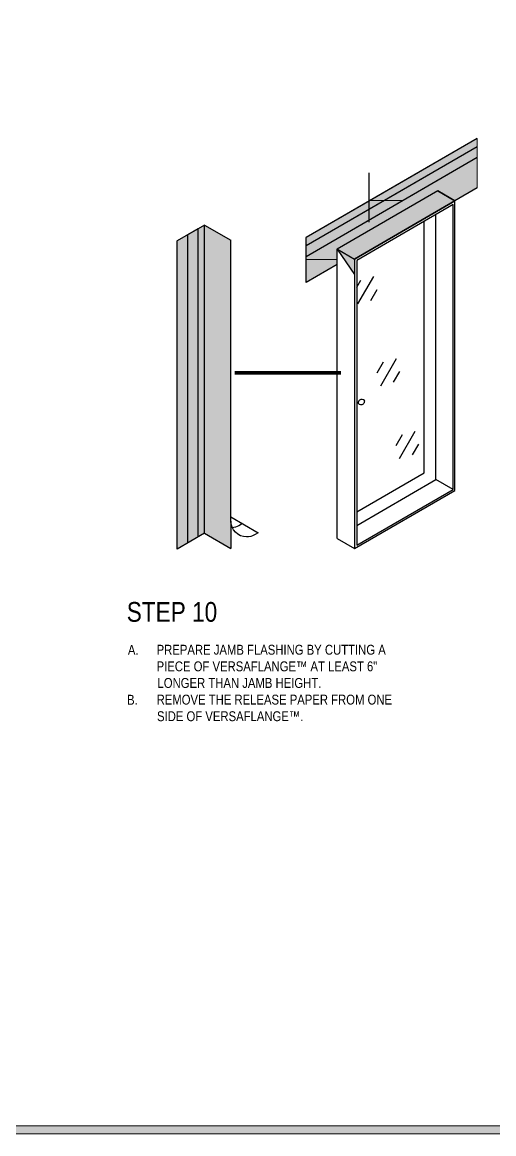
# Model space of a CAD drawing. Header units: inches. Extents: x -20.8 to 74.7, y -53.7 to 19.1.
# Drawn here: x 2.22 to 9.69, y -53.75 to -36.14 of the extents above; entities that cross this region are included whole.
import ezdxf

# ---------------------------------------------------------------- set-up
doc = ezdxf.new("R2010")
doc.units = ezdxf.units.IN
doc.header["$MEASUREMENT"] = 0
for name, color, linetype, lineweight in [('.ATI-DETAIL', 7, 'Continuous', 0), ('.ATI-HATCH', 7, 'Continuous', 0), ('.ATI-TEXT', 7, 'Continuous', 0), ('G-ANNO-TTLB', 7, 'Continuous', 0), ('TYVEK', 7, 'Continuous', 0)]:
    doc.layers.add(name, color=color, linetype=linetype, lineweight=lineweight)

# ---------------------------------------------------------------- blocks, each defined once
blk = doc.blocks.new('Block_637')
at = {"layer": '.ATI-TEXT', "char_height": 0.2, "attachment_point": 7}
for s, insert in [('\\C18;\\c0;\\FArial Narrow|b0|i0|c1;\\H0.156250;\\W1.000000;A.', (3.892, -46.163)), ('\\C18;\\c0;\\FArial Narrow|b0|i0|c1;\\H0.156250;\\W1.000000;PREPARE JAMB FLASHING BY CUTTING A', (4.347, -46.163)), ('\\C18;\\c0;\\FArial Narrow|b0|i0|c1;\\H0.156250;\\W1.000000;PIECE OF VERSAFLANGE™ AT LEAST 6"', (4.347, -46.426)), ('\\C18;\\c0;\\FArial Narrow|b0|i0|c1;\\H0.156250;\\W1.000000;LONGER THAN JAMB HEIGHT.', (4.361, -46.689)), ('\\C18;\\c0;\\FArial Narrow|b0|i0|c1;\\H0.156250;\\W1.000000;B.', (3.879, -46.953)), ('\\C18;\\c0;\\FArial Narrow|b0|i0|c1;\\H0.156250;\\W1.000000;REMOVE THE RELEASE PAPER FROM ONE', (4.347, -46.953)), ('\\C18;\\c0;\\FArial Narrow|b0|i0|c1;\\H0.156250;\\W1.000000;SIDE OF VERSAFLANGE™.', (4.353, -47.216))]:
    blk.add_mtext(s, dxfattribs=dict(at, insert=insert))

msp = doc.modelspace()

# ---------------------------------------------------------------- hatches: boundary and pattern name
at = {"layer": '.ATI-HATCH', "true_color": 0x808080, "transparency": 33554687}
h = msp.add_hatch(color=8, dxfattribs=at)
edge = h.paths.add_edge_path()
edge.add_spline(control_points=[(9.426, -38.118), (9.426, -38.118), (9.426, -37.986), (9.426, -37.986), (9.426, -37.986), (7.731, -38.967), (7.731, -38.967), (7.731, -38.967), (7.958, -38.967), (7.958, -38.967), (7.958, -38.967), (9.426, -38.118), (9.426, -38.118)], knot_values=[0, 0, 0, 0, 1, 1, 1, 2, 2, 2, 3, 3, 3, 4, 4, 4, 4], degree=3, periodic=0)
edge = h.paths.add_edge_path()
edge.add_spline(control_points=[(9.426, -38.289), (9.426, -38.289), (9.426, -38.118), (9.426, -38.118), (9.426, -38.118), (7.958, -38.967), (7.958, -38.967), (7.958, -38.967), (8.254, -38.968), (8.254, -38.968), (8.254, -38.968), (9.426, -38.289), (9.426, -38.289)], knot_values=[0, 0, 0, 0, 1, 1, 1, 2, 2, 2, 3, 3, 3, 4, 4, 4, 4], degree=3, periodic=0)
edge.add_line((9.426, -38.289), (9.426, -38.289))
edge = h.paths.add_edge_path()
edge.add_spline(control_points=[(7.958, -38.967), (7.958, -38.967), (7.731, -38.967), (7.731, -38.967), (7.731, -38.967), (6.716, -39.555), (6.716, -39.555), (6.716, -39.555), (6.716, -39.686), (6.716, -39.686), (6.716, -39.686), (7.958, -38.967), (7.958, -38.967)], knot_values=[0, 0, 0, 0, 1, 1, 1, 2, 2, 2, 3, 3, 3, 4, 4, 4, 4], degree=3, periodic=0)
edge.add_line((7.958, -38.967), (7.958, -38.967))
edge = h.paths.add_edge_path()
edge.add_spline(control_points=[(8.254, -38.968), (8.254, -38.968), (7.958, -38.967), (7.958, -38.967), (7.958, -38.967), (6.716, -39.686), (6.716, -39.686), (6.716, -39.686), (6.716, -39.858), (6.716, -39.858), (6.716, -39.858), (8.254, -38.968), (8.254, -38.968)], knot_values=[0, 0, 0, 0, 1, 1, 1, 2, 2, 2, 3, 3, 3, 4, 4, 4, 4], degree=3, periodic=0)
edge.add_line((8.254, -38.968), (8.254, -38.968))
edge = h.paths.add_edge_path()
edge.add_spline(control_points=[(7.207, -39.98), (7.207, -39.98), (7.207, -39.903), (7.207, -39.903), (7.207, -39.903), (6.716, -39.903), (6.716, -39.903), (6.716, -39.903), (6.716, -40.264), (6.716, -40.264), (6.716, -40.264), (7.207, -39.98), (7.207, -39.98)], knot_values=[0, 0, 0, 0, 1, 1, 1, 2, 2, 2, 3, 3, 3, 4, 4, 4, 4], degree=3, periodic=0)
edge.add_line((7.207, -39.98), (7.207, -39.98))
edge = h.paths.add_edge_path()
edge.add_spline(control_points=[(8.799, -38.817), (8.799, -38.817), (9.072, -38.975), (9.072, -38.975), (9.072, -38.975), (9.426, -38.769), (9.426, -38.769), (9.426, -38.769), (9.426, -38.289), (9.426, -38.289), (9.426, -38.289), (6.716, -39.858), (6.716, -39.858), (6.716, -39.858), (6.716, -39.903), (6.716, -39.903), (6.716, -39.903), (7.207, -39.903), (7.207, -39.903), (7.207, -39.903), (7.207, -39.738), (7.207, -39.738), (7.207, -39.738), (8.799, -38.817), (8.799, -38.817)], knot_values=[0, 0, 0, 0, 1, 1, 1, 2, 2, 2, 3, 3, 3, 4, 4, 4, 5, 5, 5, 6, 6, 6, 7, 7, 7, 8, 8, 8, 8], degree=3, periodic=0)
edge.add_line((8.799, -38.817), (8.799, -38.817))
h = msp.add_hatch(color=8, dxfattribs=at)
edge = h.paths.add_edge_path()
edge.add_spline(control_points=[(7.48, -39.896), (7.48, -39.896), (7.207, -39.738), (7.207, -39.738), (7.207, -39.738), (7.48, -40.138), (7.48, -40.138), (7.48, -40.138), (7.48, -39.896), (7.48, -39.896)], knot_values=[0, 0, 0, 0, 1, 1, 1, 2, 2, 2, 3, 3, 3, 3], degree=3, periodic=0)
edge = h.paths.add_edge_path()
edge.add_spline(control_points=[(9.072, -38.975), (9.072, -38.975), (8.799, -38.817), (8.799, -38.817), (8.799, -38.817), (7.207, -39.738), (7.207, -39.738), (7.207, -39.738), (7.48, -39.896), (7.48, -39.896), (7.48, -39.896), (9.072, -38.975), (9.072, -38.975)], knot_values=[0, 0, 0, 0, 1, 1, 1, 2, 2, 2, 3, 3, 3, 4, 4, 4, 4], degree=3, periodic=0)
edge.add_line((9.072, -38.975), (9.072, -38.975))
h = msp.add_hatch(color=8, dxfattribs=at)
edge = h.paths.add_edge_path()
edge.add_spline(control_points=[(5.006, -39.546), (5.006, -39.546), (5.006, -39.413), (5.006, -39.413), (5.006, -39.413), (4.844, -39.507), (4.844, -39.507), (4.844, -39.507), (4.844, -39.64), (4.844, -39.64), (4.844, -39.64), (4.844, -44.388), (4.844, -44.388), (4.844, -44.388), (5.006, -44.294), (5.006, -44.294), (5.006, -44.294), (5.006, -39.546), (5.006, -39.546)], knot_values=[0, 0, 0, 0, 1, 1, 1, 2, 2, 2, 3, 3, 3, 4, 4, 4, 5, 5, 5, 6, 6, 6, 6], degree=3, periodic=0)
edge = h.paths.add_edge_path()
edge.add_spline(control_points=[(4.844, -39.64), (4.844, -39.64), (4.844, -39.507), (4.844, -39.507), (4.844, -39.507), (4.671, -39.607), (4.671, -39.607), (4.671, -39.607), (4.671, -40.146), (4.671, -40.146), (4.671, -40.146), (4.671, -44.488), (4.671, -44.488), (4.671, -44.488), (4.844, -44.388), (4.844, -44.388), (4.844, -44.388), (4.844, -39.64), (4.844, -39.64)], knot_values=[0, 0, 0, 0, 1, 1, 1, 2, 2, 2, 3, 3, 3, 4, 4, 4, 5, 5, 5, 6, 6, 6, 6], degree=3, periodic=0)
edge.add_line((4.844, -39.64), (4.844, -39.64))
at = {"layer": '.ATI-HATCH', "true_color": 0x808080, "transparency": 33554559}
h = msp.add_hatch(color=8, dxfattribs=at)
edge = h.paths.add_edge_path()
edge.add_spline(control_points=[(5.104, -39.654), (5.104, -39.654), (5.104, -39.356), (5.104, -39.356), (5.104, -39.356), (5.006, -39.413), (5.006, -39.413), (5.006, -39.413), (5.006, -39.546), (5.006, -39.546), (5.006, -39.546), (5.006, -44.294), (5.006, -44.294), (5.006, -44.294), (5.104, -44.238), (5.104, -44.238), (5.104, -44.238), (5.104, -39.654), (5.104, -39.654)], knot_values=[0, 0, 0, 0, 1, 1, 1, 2, 2, 2, 3, 3, 3, 4, 4, 4, 5, 5, 5, 6, 6, 6, 6], degree=3, periodic=0)
edge = h.paths.add_edge_path()
edge.add_spline(control_points=[(5.522, -40.029), (5.522, -40.029), (5.522, -39.598), (5.522, -39.598), (5.522, -39.598), (5.104, -39.356), (5.104, -39.356), (5.104, -39.356), (5.104, -39.654), (5.104, -39.654), (5.104, -39.654), (5.104, -44.238), (5.104, -44.238), (5.104, -44.238), (5.522, -44.48), (5.522, -44.48), (5.522, -44.48), (5.522, -40.029), (5.522, -40.029)], knot_values=[0, 0, 0, 0, 1, 1, 1, 2, 2, 2, 3, 3, 3, 4, 4, 4, 5, 5, 5, 6, 6, 6, 6], degree=3, periodic=0)
edge.add_line((5.522, -40.029), (5.522, -40.029))
at = {"layer": 'G-ANNO-TTLB', "true_color": 0xb9529f, "transparency": 33554687}
h = msp.add_hatch(color=233, dxfattribs=at)
edge = h.paths.add_edge_path()
edge.add_spline(control_points=[(19.883, -53.749), (19.883, -53.749), (-20.817, -53.749), (-20.817, -53.749), (-20.817, -53.749), (-20.817, -19.613), (-20.817, -19.613), (-20.817, -19.613), (19.883, -19.613), (19.883, -19.613), (19.883, -19.613), (19.883, -53.749), (19.883, -53.749)], knot_values=[0, 0, 0, 0, 1, 1, 1, 2, 2, 2, 3, 3, 3, 4, 4, 4, 4], degree=3, periodic=0)
edge = h.paths.add_edge_path()
edge.add_spline(control_points=[(-20.692, -19.738), (-20.692, -19.738), (-20.692, -53.624), (-20.692, -53.624), (-20.692, -53.624), (19.758, -53.624), (19.758, -53.624), (19.758, -53.624), (19.758, -19.738), (19.758, -19.738), (19.758, -19.738), (-20.692, -19.738), (-20.692, -19.738)], knot_values=[0, 0, 0, 0, 1, 1, 1, 2, 2, 2, 3, 3, 3, 4, 4, 4, 4], degree=3, periodic=0)
edge.add_line((-20.692, -19.738), (-20.692, -19.738))

# ---------------------------------------------------------------- linework, layer by layer
at = {"layer": '.ATI-DETAIL', "color": 251, "lineweight": 25, "true_color": 0x5b5b5b}
for p, q in [((7.516, -40.34), (7.582, -40.227)), ((7.536, -40.604), (7.786, -40.172)), ((7.741, -40.549), (7.841, -40.376)), ((7.841, -41.697), (7.941, -41.524)), ((7.896, -41.902), (8.146, -41.47)), ((8.101, -41.847), (8.2, -41.674)), ((8.14, -42.848), (8.24, -42.675)), ((8.195, -43.053), (8.444, -42.62)), ((8.399, -42.998), (8.499, -42.825))]:
    msp.add_line(p, q, dxfattribs=at)
at = {"layer": '.ATI-HATCH'}
for points, knots in [([(9.426, -38.118), (9.426, -38.118), (9.426, -37.986), (9.426, -37.986), (9.426, -37.986), (7.731, -38.967), (7.731, -38.967), (7.731, -38.967), (7.958, -38.967), (7.958, -38.967), (7.958, -38.967), (9.426, -38.118), (9.426, -38.118)], [0, 0, 0, 0, 1, 1, 1, 2, 2, 2, 3, 3, 3, 4, 4, 4, 4]), ([(9.426, -38.289), (9.426, -38.289), (9.426, -38.118), (9.426, -38.118), (9.426, -38.118), (7.958, -38.967), (7.958, -38.967), (7.958, -38.967), (8.254, -38.968), (8.254, -38.968), (8.254, -38.968), (9.426, -38.289), (9.426, -38.289)], [0, 0, 0, 0, 1, 1, 1, 2, 2, 2, 3, 3, 3, 4, 4, 4, 4]), ([(8.799, -38.817), (8.799, -38.817), (9.072, -38.975), (9.072, -38.975), (9.072, -38.975), (9.426, -38.769), (9.426, -38.769), (9.426, -38.769), (9.426, -38.289), (9.426, -38.289), (9.426, -38.289), (6.716, -39.858), (6.716, -39.858), (6.716, -39.858), (6.716, -39.903), (6.716, -39.903), (6.716, -39.903), (7.207, -39.903), (7.207, -39.903), (7.207, -39.903), (7.207, -39.738), (7.207, -39.738), (7.207, -39.738), (8.799, -38.817), (8.799, -38.817)], [0, 0, 0, 0, 1, 1, 1, 2, 2, 2, 3, 3, 3, 4, 4, 4, 5, 5, 5, 6, 6, 6, 7, 7, 7, 8, 8, 8, 8]), ([(9.072, -38.975), (9.072, -38.975), (8.799, -38.817), (8.799, -38.817), (8.799, -38.817), (7.207, -39.738), (7.207, -39.738), (7.207, -39.738), (7.48, -39.896), (7.48, -39.896), (7.48, -39.896), (9.072, -38.975), (9.072, -38.975)], [0, 0, 0, 0, 1, 1, 1, 2, 2, 2, 3, 3, 3, 4, 4, 4, 4]), ([(7.958, -38.967), (7.958, -38.967), (7.731, -38.967), (7.731, -38.967), (7.731, -38.967), (6.716, -39.555), (6.716, -39.555), (6.716, -39.555), (6.716, -39.686), (6.716, -39.686), (6.716, -39.686), (7.958, -38.967), (7.958, -38.967)], [0, 0, 0, 0, 1, 1, 1, 2, 2, 2, 3, 3, 3, 4, 4, 4, 4]), ([(8.254, -38.968), (8.254, -38.968), (7.958, -38.967), (7.958, -38.967), (7.958, -38.967), (6.716, -39.686), (6.716, -39.686), (6.716, -39.686), (6.716, -39.858), (6.716, -39.858), (6.716, -39.858), (8.254, -38.968), (8.254, -38.968)], [0, 0, 0, 0, 1, 1, 1, 2, 2, 2, 3, 3, 3, 4, 4, 4, 4]), ([(5.006, -39.546), (5.006, -39.546), (5.006, -39.413), (5.006, -39.413), (5.006, -39.413), (4.844, -39.507), (4.844, -39.507), (4.844, -39.507), (4.844, -39.64), (4.844, -39.64), (4.844, -39.64), (4.844, -44.388), (4.844, -44.388), (4.844, -44.388), (5.006, -44.294), (5.006, -44.294), (5.006, -44.294), (5.006, -39.546), (5.006, -39.546)], [0, 0, 0, 0, 1, 1, 1, 2, 2, 2, 3, 3, 3, 4, 4, 4, 5, 5, 5, 6, 6, 6, 6]), ([(5.104, -39.654), (5.104, -39.654), (5.104, -39.356), (5.104, -39.356), (5.104, -39.356), (5.006, -39.413), (5.006, -39.413), (5.006, -39.413), (5.006, -39.546), (5.006, -39.546), (5.006, -39.546), (5.006, -44.294), (5.006, -44.294), (5.006, -44.294), (5.104, -44.238), (5.104, -44.238), (5.104, -44.238), (5.104, -39.654), (5.104, -39.654)], [0, 0, 0, 0, 1, 1, 1, 2, 2, 2, 3, 3, 3, 4, 4, 4, 5, 5, 5, 6, 6, 6, 6]), ([(5.522, -40.029), (5.522, -40.029), (5.522, -39.598), (5.522, -39.598), (5.522, -39.598), (5.104, -39.356), (5.104, -39.356), (5.104, -39.356), (5.104, -39.654), (5.104, -39.654), (5.104, -39.654), (5.104, -44.238), (5.104, -44.238), (5.104, -44.238), (5.522, -44.48), (5.522, -44.48), (5.522, -44.48), (5.522, -40.029), (5.522, -40.029)], [0, 0, 0, 0, 1, 1, 1, 2, 2, 2, 3, 3, 3, 4, 4, 4, 5, 5, 5, 6, 6, 6, 6]), ([(4.844, -39.64), (4.844, -39.64), (4.844, -39.507), (4.844, -39.507), (4.844, -39.507), (4.671, -39.607), (4.671, -39.607), (4.671, -39.607), (4.671, -40.146), (4.671, -40.146), (4.671, -40.146), (4.671, -44.488), (4.671, -44.488), (4.671, -44.488), (4.844, -44.388), (4.844, -44.388), (4.844, -44.388), (4.844, -39.64), (4.844, -39.64)], [0, 0, 0, 0, 1, 1, 1, 2, 2, 2, 3, 3, 3, 4, 4, 4, 5, 5, 5, 6, 6, 6, 6]), ([(7.48, -39.896), (7.48, -39.896), (7.207, -39.738), (7.207, -39.738), (7.207, -39.738), (7.48, -40.138), (7.48, -40.138), (7.48, -40.138), (7.48, -39.896), (7.48, -39.896)], [0, 0, 0, 0, 1, 1, 1, 2, 2, 2, 3, 3, 3, 3]), ([(7.207, -39.98), (7.207, -39.98), (7.207, -39.903), (7.207, -39.903), (7.207, -39.903), (6.716, -39.903), (6.716, -39.903), (6.716, -39.903), (6.716, -40.264), (6.716, -40.264), (6.716, -40.264), (7.207, -39.98), (7.207, -39.98)], [0, 0, 0, 0, 1, 1, 1, 2, 2, 2, 3, 3, 3, 4, 4, 4, 4])]:
    msp.add_open_spline(points, degree=3, knots=knots, dxfattribs=at)
at = {"layer": 'G-ANNO-TTLB', "color": 233, "lineweight": 9, "true_color": 0xb9529f}
for p, q in [((-20.692, -53.624), (19.758, -53.624)), ((19.758, -53.624), (-20.692, -53.624)), ((-20.817, -53.749), (19.883, -53.749))]:
    msp.add_line(p, q, dxfattribs=at)
at = {"layer": 'G-ANNO-TTLB'}
for points in [[(19.883, -53.749), (19.883, -53.749), (-20.817, -53.749), (-20.817, -53.749), (-20.817, -53.749), (-20.817, -19.613), (-20.817, -19.613), (-20.817, -19.613), (19.883, -19.613), (19.883, -19.613), (19.883, -19.613), (19.883, -53.749), (19.883, -53.749)], [(-20.692, -19.738), (-20.692, -19.738), (-20.692, -53.624), (-20.692, -53.624), (-20.692, -53.624), (19.758, -53.624), (19.758, -53.624), (19.758, -53.624), (19.758, -19.738), (19.758, -19.738), (19.758, -19.738), (-20.692, -19.738), (-20.692, -19.738)]]:
    msp.add_open_spline(points, degree=3, knots=[0, 0, 0, 0, 1, 1, 1, 2, 2, 2, 3, 3, 3, 4, 4, 4, 4], dxfattribs=at)
at = {"layer": 'TYVEK', "color": 1, "lineweight": 25, "true_color": 0xff0000}
for p, q in [((9.426, -37.986), (6.716, -39.555)), ((9.426, -38.118), (6.716, -39.686)), ((9.426, -38.289), (6.716, -39.858)), ((7.716, -39.31), (7.716, -38.527)), ((9.426, -38.769), (9.072, -38.975)), ((5.104, -39.356), (4.671, -39.607)), ((5.006, -39.546), (5.006, -39.413)), ((5.104, -39.654), (5.104, -39.356)), ((5.104, -39.356), (5.522, -39.598)), ((4.671, -40.146), (4.671, -39.607)), ((4.844, -39.64), (4.844, -39.507)), ((5.006, -44.294), (5.006, -39.546)), ((5.522, -40.029), (5.522, -39.598)), ((6.716, -40.264), (6.716, -39.555)), ((4.844, -44.388), (4.844, -39.64)), ((5.104, -44.238), (5.104, -39.654)), ((7.207, -39.738), (7.48, -40.138)), ((7.207, -39.98), (6.716, -40.264)), ((4.671, -44.488), (4.671, -40.146)), ((5.522, -43.978), (5.955, -44.229)), ((5.522, -44.046), (5.522, -44.48)), ((5.104, -44.238), (4.671, -44.488)), ((5.104, -44.238), (5.522, -44.48))]:
    msp.add_line(p, q, dxfattribs=at)
at = {"layer": 'TYVEK', "color": 3, "lineweight": 25, "true_color": 0x00ff00}
for p, q in [((8.799, -38.817), (7.207, -39.738)), ((8.799, -38.817), (7.207, -39.738)), ((8.799, -38.817), (9.072, -38.975)), ((8.799, -38.817), (9.072, -38.975)), ((7.207, -44.322), (7.207, -39.738)), ((7.211, -39.74), (7.48, -39.896)), ((7.211, -39.74), (7.48, -39.896)), ((9.045, -43.545), (8.772, -43.387)), ((7.207, -44.322), (7.48, -44.48)), ((5.377, -44.396), (5.377, -44.396))]:
    msp.add_line(p, q, dxfattribs=at)
at = {"layer": 'TYVEK', "color": 1, "lineweight": 211, "true_color": 0xff0000}
msp.add_line((5.584, -41.697), (7.263, -41.697), dxfattribs=at)
at = {"layer": 'TYVEK', "color": 1, "lineweight": 25, "true_color": 0xff0000}
msp.add_lwpolyline([(7.207, -39.738), (7.48, -39.896), (9.072, -38.975), (8.799, -38.817)], close=True, dxfattribs=at)
at = {"layer": 'TYVEK', "color": 3, "lineweight": 25, "true_color": 0x00ff00}
for points in [[(9.072, -43.561), (9.072, -38.975), (7.48, -39.896), (7.48, -44.48)], [(9.045, -43.545), (9.045, -39.031), (7.516, -39.916), (7.516, -44.428)]]:
    msp.add_lwpolyline(points, close=True, dxfattribs=at)
for points in [[(7.516, -44.113), (8.772, -43.387), (8.772, -39.189)], [(7.516, -43.897), (8.585, -43.28), (8.585, -39.297)]]:
    msp.add_lwpolyline(points, dxfattribs=at)
at = {"layer": 'TYVEK', "color": 1, "lineweight": 25, "true_color": 0xff0000}
for points, knots in [([(5.955, -44.229), (5.955, -44.229), (5.897, -44.263), (5.897, -44.263), (5.859, -44.285), (5.816, -44.296), (5.772, -44.296), (5.634, -44.296), (5.522, -44.184), (5.522, -44.046), (5.522, -44.046), (5.522, -40.029), (5.522, -40.029)], [0, 0, 0, 0, 1, 1, 1, 2, 2, 2, 3, 3, 3, 4, 4, 4, 4]), ([(5.705, -44.085), (5.705, -44.085), (5.648, -44.118), (5.648, -44.118), (5.616, -44.136), (5.581, -44.147), (5.545, -44.151)], [0, 0, 0, 0, 1, 1, 1, 2, 2, 2, 2])]:
    msp.add_open_spline(points, degree=3, knots=knots, dxfattribs=at)
at = {"layer": 'TYVEK', "color": 3, "lineweight": 25, "true_color": 0x00ff00}
for points in [[(7.643, -42.14), (7.622, -42.115), (7.584, -42.111), (7.559, -42.132), (7.545, -42.144), (7.537, -42.161), (7.537, -42.179)], [(7.537, -42.179), (7.559, -42.204), (7.597, -42.207), (7.622, -42.186), (7.635, -42.174), (7.643, -42.158), (7.643, -42.14)], [(7.537, -42.179), (7.559, -42.204), (7.597, -42.207), (7.622, -42.186), (7.635, -42.174), (7.643, -42.158), (7.643, -42.14)]]:
    msp.add_open_spline(points, degree=3, knots=[0, 0, 0, 0, 1, 1, 1, 2, 2, 2, 2], dxfattribs=at)

# ---------------------------------------------------------------- block references
at = {"layer": '.ATI-TEXT'}
msp.add_blockref('Block_637', (0, 0), dxfattribs=at)

# ---------------------------------------------------------------- texts
at = {"layer": '.ATI-TEXT', "insert": (3.874, -45.644), "char_height": 0.2, "attachment_point": 7}
msp.add_mtext('\\C18;\\c0;\\FArial Narrow|b0|i0|c1;\\H0.312500;\\W1.000000;STEP 10', dxfattribs=at)

doc.saveas('drawing.dxf')
